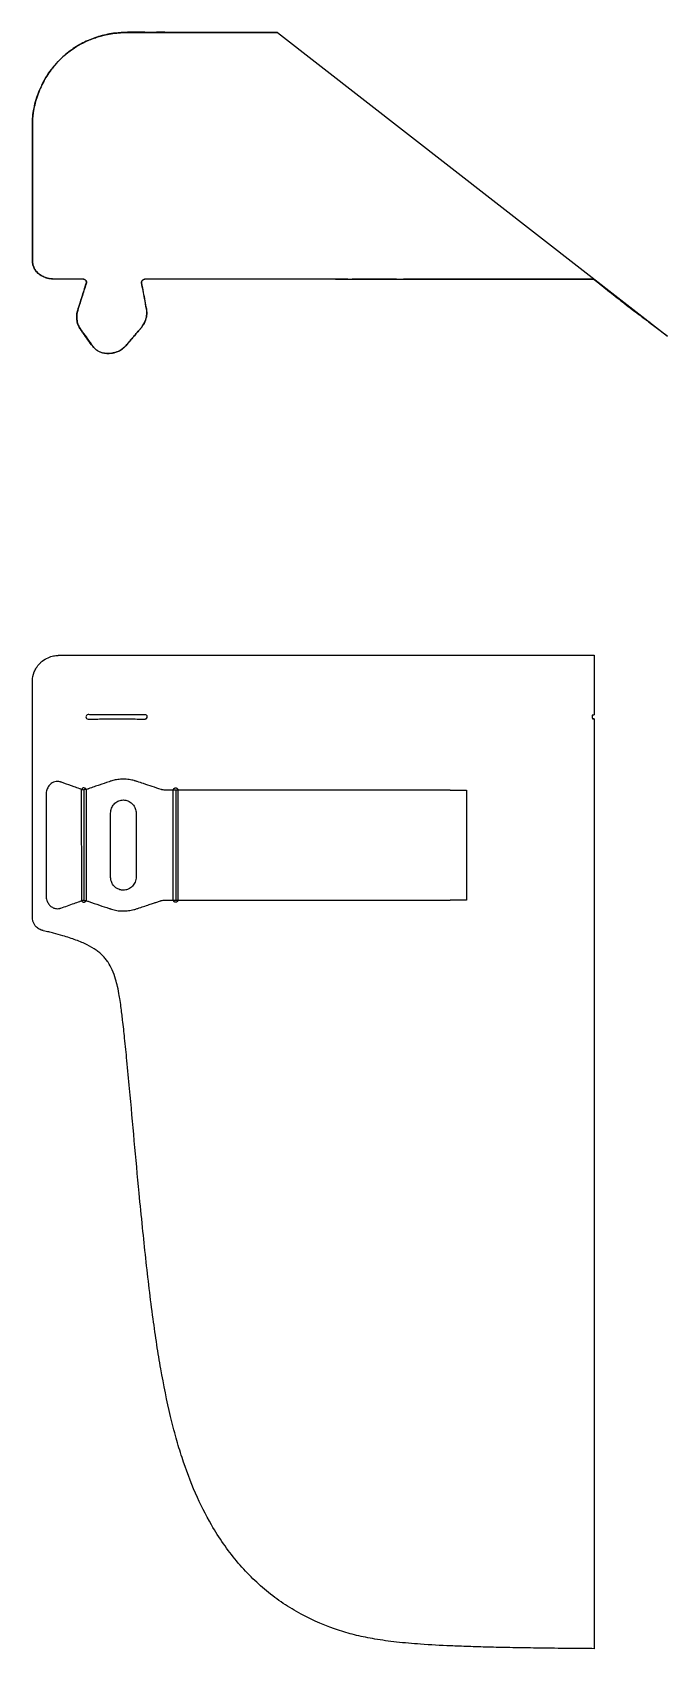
# Model space of a CAD drawing. Header units: millimetres. Extents: x 0 to 1874, y -237 to 367.
# Drawn here: x 1388.4 to 1532.8, y -0.8 to 366.7 of the extents above; entities that cross this region are included whole.
import ezdxf

# ---------------------------------------------------------------- set-up
doc = ezdxf.new("R2010")
doc.units = ezdxf.units.MM
doc.header["$MEASUREMENT"] = 0
doc.layers.add('Make2D$hidden$lines', color=7, linetype='Continuous', true_color=0xffffff)
doc.layers.add('Make2D$visible$lines', color=178, linetype='Continuous', true_color=0x000000)

msp = doc.modelspace()

# ---------------------------------------------------------------- linework, layer by layer
at = {"layer": 'Make2D$hidden$lines'}
for p, q in [((1471.19, 310.6), (1461.12, 310.6)), ((1399.64, 169.25), (1399.61, 194.4)), ((1400.63, 194.54), (1400.63, 169.26)), ((1420.46, 169.4), (1420.46, 194.4)), ((1483.39, 194.4), (1421.49, 194.4)), ((1483.39, 194.4), (1487.06, 194.4)), ((1487.07, 194.4), (1487.07, 169.4)), ((1421.49, 169.4), (1483.39, 169.4))]:
    msp.add_line(p, q, dxfattribs=at)
for centre, radius, start, end in [((1400.09, 194.4), 0.483, 161.2539, 179.9965), ((1475.97, -1484230.57), 1484399.97, 89.99957174, 89.99971352)]:
    msp.add_arc(centre, radius, start, end, dxfattribs=at)
for points, knots in [([(1390.57, 354.71), (1390.92, 355.41), (1391.7, 356.8), (1393.56, 359.4), (1396.4, 362.23), (1399.49, 364.14), (1401.67, 365.09), (1402.78, 365.5), (1403.89, 365.85), (1405.78, 366.32), (1407.75, 366.6), (1409.41, 366.67), (1409.98, 366.68), (1414.95, 366.68), (1422.42, 366.68), (1432.49, 366.68), (1438.48, 366.68), (1442.34, 366.69), (1443.55, 366.69), (1443.98, 366.69)], [0, 0, 0, 0, 2.363486, 4.766233, 9.573053, 14.326533, 15.6004, 16.686734, 17.888736, 19.084802, 22.515222, 23.845474, 24.070792, 24.226819, 38.759843, 46.475089, 54.423429, 56.749384, 58.052352, 58.052352, 58.052352, 58.052352]), ([(1413.41, 310.26), (1413.34, 310.19), (1413.24, 310.03), (1413.22, 309.83), (1413.23, 309.73), (1413.36, 308.99), (1413.73, 307.01), (1414.11, 305.02), (1414.39, 303.52), (1414.46, 302.78), (1414.31, 301.54), (1413.91, 300.62), (1413.64, 300.18)], [0, 0, 0, 0, 0.308941, 0.541478, 0.590655, 0.620802, 2.808047, 6.62431, 6.679456, 7.412469, 8.842313, 10.383459, 10.383459, 10.383459, 10.383459]), ([(1399.64, 194.56), (1399.55, 194.58), (1399.46, 194.6), (1399.31, 194.65), (1398.83, 194.83), (1397.56, 195.28), (1396.13, 195.79), (1395.11, 196.16), (1394.85, 196.25), (1394.77, 196.28), (1394.58, 196.33), (1394.34, 196.37), (1394.05, 196.37), (1393.71, 196.34), (1393.31, 196.23), (1392.73, 195.93), (1392.14, 195.38), (1391.68, 194.47), (1391.55, 193.77), (1391.55, 193.39), (1391.55, 185.71), (1391.55, 178.06), (1391.55, 170.05), (1391.66, 169.4), (1392.06, 168.56), (1392.62, 167.95), (1393.19, 167.61), (1393.68, 167.47), (1394.15, 167.41), (1394.54, 167.46), (1394.78, 167.53), (1394.84, 167.55), (1395.89, 167.92), (1397.34, 168.44), (1398.84, 168.98), (1399.32, 169.15), (1399.46, 169.2), (1399.55, 169.23), (1399.64, 169.25)], [0, 0, 0, 0, 0.259014, 0.273647, 0.474281, 1.805611, 4.312503, 5.033628, 5.068589, 5.138111, 5.284368, 5.658958, 5.867649, 6.128179, 6.706323, 7.078308, 8.075906, 9.095445, 10.105467, 10.205375, 10.221958, 33.133213, 33.162125, 34.249609, 35.100832, 35.923902, 36.694354, 37.062403, 37.477812, 38.097065, 38.213884, 38.232824, 38.304041, 41.540326, 42.871688, 43.06098, 43.075492, 43.334181, 43.334181, 43.334181, 43.334181])]:
    msp.add_open_spline(points, degree=3, knots=knots, dxfattribs=at)
at = {"layer": 'Make2D$visible$lines'}
for p, q in [((1444.1, 366.69), (1532.75, 297.64)), ((1516.1, 225.05), (1516.1, 211.52)), ((1516.1, 210.59), (1516.1, -0.81)), ((1400.14, 194.5), (1400.14, 169.3)), ((1421.01, 194.4), (1421.01, 169.4)), ((1421.49, 194.4), (1421.01, 194.4)), ((1421.01, 169.4), (1421.49, 169.4))]:
    msp.add_line(p, q, dxfattribs=at)
for centre, radius, start, end in [((1400.13, 194.38), 0.526, 18.7482, 159.8813), ((1400.14, 196.74), 2.24, 256.992, 269.9916), ((1400.14, 167.06), 2.24, 90.009, 103.0103), ((1400.13, 169.43), 0.526, 200.0729, 341.298)]:
    msp.add_arc(centre, radius, start, end, dxfattribs=at)
for points, knots in [([(1444.1, 366.69), (1444.08, 366.69), (1444.03, 366.69), (1443.83, 366.69), (1443, 366.69), (1440.65, 366.69), (1437.82, 366.69), (1435.05, 366.69), (1433.25, 366.69), (1431.66, 366.69), (1430.26, 366.69), (1428.93, 366.69), (1427.65, 366.69), (1426.44, 366.69), (1425.37, 366.69), (1424.28, 366.69), (1422.4, 366.69), (1420.03, 366.69), (1417.26, 366.7), (1415.1, 366.69), (1413.32, 366.7), (1411.79, 366.7), (1410.72, 366.7), (1409.17, 366.7), (1407.02, 366.57), (1403.87, 365.94), (1401.18, 364.95), (1399.17, 363.92), (1397.24, 362.71), (1394.98, 360.89), (1392.62, 358.25), (1390.71, 355.2), (1389.34, 351.89), (1388.6, 348.68), (1388.44, 346.57), (1388.44, 345.06), (1388.44, 342.81), (1388.44, 338.97), (1388.44, 334.29), (1388.44, 329.48), (1388.44, 323.66), (1388.44, 318.64), (1388.44, 315.39), (1388.44, 314.71), (1388.45, 314.47), (1388.49, 314.16), (1388.57, 313.81), (1388.68, 313.46), (1388.86, 313.04), (1389.16, 312.56), (1389.53, 312.12), (1389.96, 311.73), (1390.47, 311.39), (1391.02, 311.11), (1391.79, 310.83), (1392.55, 310.67), (1393.2, 310.63), (1393.46, 310.62), (1393.79, 310.62), (1395.22, 310.62), (1397.2, 310.62), (1399.04, 310.62), (1399.73, 310.62), (1399.87, 310.62), (1399.93, 310.62), (1400.08, 310.6), (1400.3, 310.54), (1400.48, 310.42), (1400.59, 310.3), (1400.66, 310.2), (1400.73, 310.02), (1400.74, 309.85), (1400.71, 309.74), (1400.68, 309.64), (1400.34, 308.55), (1399.73, 306.63), (1399.11, 304.65), (1398.79, 303.65), (1398.69, 303.33), (1398.6, 302.93), (1398.52, 302.35), (1398.51, 301.74), (1398.57, 301.15), (1398.73, 300.43), (1399, 299.77), (1399.3, 299.28), (1399.44, 299.07), (1400.24, 297.97), (1401.16, 296.71), (1402.09, 295.44), (1402.27, 295.2), (1402.31, 295.15), (1402.36, 295.09), (1402.44, 294.99), (1402.55, 294.87), (1402.67, 294.75), (1402.86, 294.59), (1403.11, 294.4), (1403.45, 294.21), (1403.8, 294.04), (1404.17, 293.91), (1404.61, 293.8), (1405, 293.74), (1405.43, 293.7), (1406.2, 293.69), (1407.03, 293.83), (1407.83, 294.12), (1408.43, 294.39), (1409.04, 294.8), (1409.46, 295.2), (1409.66, 295.42), (1409.96, 295.78), (1410.34, 296.23), (1410.87, 296.84), (1411.37, 297.43), (1412.09, 298.26), (1412.66, 298.92), (1412.99, 299.3), (1413.04, 299.36), (1413.16, 299.5), (1413.47, 299.9), (1413.84, 300.5), (1414.16, 301.23), (1414.35, 301.89), (1414.45, 302.59), (1414.45, 303.19), (1414.4, 303.57), (1414.37, 303.74), (1414.22, 304.56), (1413.84, 306.56), (1413.47, 308.54), (1413.25, 309.76), (1413.24, 309.82), (1413.25, 309.93), (1413.28, 310.06), (1413.34, 310.18), (1413.42, 310.28), (1413.5, 310.36), (1413.61, 310.44), (1413.72, 310.5), (1413.89, 310.57), (1414.05, 310.61), (1414.19, 310.62), (1415.95, 310.62), (1420.82, 310.62), (1426.51, 310.62), (1431.73, 310.62), (1434.46, 310.62), (1437, 310.62), (1439.06, 310.62), (1440.93, 310.62), (1443.44, 310.62), (1448.04, 310.62), (1452.16, 310.62), (1455, 310.62)], [0, 0, 0, 0, 0.027296, 0.128888, 0.59916, 2.542455, 7.162028, 9.094168, 10.855409, 12.547807, 13.869881, 15.071549, 16.531699, 17.712858, 18.696989, 19.729738, 20.98832, 24.357124, 26.82345, 29.292374, 30.841374, 32.183954, 33.869469, 34.059182, 36.827206, 40.306276, 43.684283, 45.386031, 47.093962, 50.513383, 54.058057, 57.683233, 61.268984, 64.762567, 67.525348, 67.612671, 69.294959, 74.270823, 79.124139, 83.346757, 88.708633, 96.586403, 98.398469, 98.475104, 98.606874, 99.127526, 99.414843, 99.674682, 100.23524, 100.776472, 101.368039, 101.940499, 102.527394, 103.202106, 103.772286, 104.9968, 105.525698, 105.724251, 105.772455, 106.5187, 110.013832, 111.708238, 112.049283, 112.061057, 112.127734, 112.234736, 112.520646, 112.803578, 112.881536, 112.983555, 113.193924, 113.437256, 113.501959, 113.537623, 113.74344, 116.917122, 119.585678, 119.962904, 120.069707, 120.597716, 121.183313, 121.830924, 122.410913, 122.98711, 124.010146, 124.550431, 124.706002, 124.782078, 128.611613, 129.396115, 129.497124, 129.514746, 129.599877, 129.727232, 129.905814, 130.072577, 130.241078, 130.657118, 131.018214, 131.387428, 131.842038, 132.188595, 132.735209, 133.02724, 133.501786, 135.031323, 135.520156, 136.043945, 137.010529, 137.717789, 137.780206, 137.9068, 139.11698, 139.543281, 140.323827, 141.456474, 142.836959, 142.940003, 142.967924, 143.066744, 143.487027, 144.500483, 145.159182, 145.87177, 146.571424, 147.256469, 147.692579, 147.715604, 147.76935, 150.204639, 153.80831, 153.822675, 153.919923, 153.998288, 154.143565, 154.310666, 154.395398, 154.543237, 154.656061, 154.77489, 154.930961, 155.200554, 155.290237, 155.33558, 160.484889, 169.902463, 172.392502, 176.143324, 178.094493, 180.034946, 182.304144, 183.71456, 187.572619, 196.092293, 196.092293, 196.092293, 196.092293]), ([(1413.48, 299.93), (1413.34, 299.73), (1413.18, 299.51), (1412.73, 298.99), (1412.19, 298.37), (1411.11, 297.11), (1410.26, 296.12), (1409.65, 295.41), (1409.58, 295.32), (1409.44, 295.17), (1409.07, 294.81), (1408.48, 294.41), (1407.79, 294.07), (1407.16, 293.86), (1406.5, 293.72), (1405.98, 293.67), (1405.33, 293.66), (1404.69, 293.73), (1403.95, 293.93), (1403.45, 294.15), (1403.08, 294.37), (1402.79, 294.59), (1402.56, 294.8), (1402.39, 295), (1402.3, 295.1), (1402.23, 295.19), (1401.46, 296.25), (1400.57, 297.47), (1399.68, 298.69), (1399.49, 298.94), (1399.38, 299.1), (1399.16, 299.43), (1398.82, 300.08), (1398.6, 300.84), (1398.51, 301.54), (1398.49, 302.03), (1398.53, 302.55), (1398.61, 303.04), (1398.7, 303.37), (1398.79, 303.65), (1399.1, 304.63), (1399.73, 306.65), (1400.34, 308.57), (1400.68, 309.65), (1400.69, 309.68), (1400.7, 309.71), (1400.72, 309.82), (1400.72, 309.97), (1400.67, 310.13), (1400.59, 310.26), (1400.47, 310.39), (1400.28, 310.51), (1400.08, 310.58), (1399.92, 310.59), (1399.85, 310.6), (1399.3, 310.6), (1397.2, 310.6), (1395.11, 310.6), (1393.49, 310.6), (1393.18, 310.6), (1392.63, 310.64), (1391.97, 310.77), (1391.38, 310.95), (1390.88, 311.15), (1390.4, 311.41), (1389.82, 311.8), (1389.21, 312.4), (1388.74, 313.19), (1388.49, 313.99), (1388.43, 314.51), (1388.43, 315.24), (1388.43, 316.91), (1388.43, 319.55), (1388.43, 322.78), (1388.43, 328.97), (1388.43, 336.59), (1388.43, 343.19), (1388.43, 345.82), (1388.45, 346.61), (1388.55, 348.05), (1388.88, 349.96), (1389.39, 351.83), (1389.82, 353.01), (1390.04, 353.53)], [0, 0, 0, 0, 0.733482, 0.815, 2.067898, 3.199245, 5.788068, 5.980038, 6.007991, 6.121377, 6.611404, 7.565212, 8.232166, 8.906595, 9.576137, 10.23724, 10.482756, 11.52515, 12.161508, 12.775934, 13.156608, 13.443979, 13.862668, 14.111246, 14.214389, 14.268256, 14.453333, 18.153211, 18.78902, 18.986151, 19.085159, 19.378346, 20.170135, 21.269151, 21.764839, 22.263441, 22.763875, 23.305003, 23.753386, 23.799711, 24.190019, 26.835303, 30.148728, 30.219367, 30.231136, 30.249432, 30.324319, 30.553764, 30.687073, 30.842351, 30.994255, 31.220216, 31.502125, 31.634595, 31.696355, 31.707321, 33.293242, 37.976709, 37.979723, 38.157363, 38.895879, 39.646785, 40.177815, 40.744796, 41.262782, 41.81237, 42.833501, 43.808364, 44.556794, 45.31772, 45.366105, 46.754341, 50.323761, 53.291352, 56.436905, 68.917639, 76.154565, 76.226818, 76.798885, 78.539357, 80.546444, 82.612684, 84.323312, 84.323312, 84.323312, 84.323312]), ([(1460.12, 310.6), (1450.54, 310.6), (1435.24, 310.6), (1419.93, 310.6), (1414.18, 310.6), (1414.1, 310.59), (1414, 310.58), (1413.88, 310.55), (1413.71, 310.49), (1413.55, 310.4), (1413.44, 310.3), (1413.41, 310.27)], [0, 0, 0, 0, 28.737357, 45.895216, 45.924602, 45.983355, 46.131577, 46.23826, 46.35538, 46.655957, 46.792297, 46.792297, 46.792297, 46.792297]), ([(1455, 310.62), (1456.55, 310.61), (1459.87, 310.6), (1464.49, 310.6), (1470.64, 310.6), (1476.86, 310.61), (1482.55, 310.61), (1486.62, 310.61), (1490.14, 310.61), (1493.28, 310.61), (1496.84, 310.61), (1501.37, 310.61), (1506.98, 310.61), (1511.6, 310.61), (1514.23, 310.61), (1515.46, 310.61), (1515.79, 310.61), (1515.83, 310.61), (1515.84, 310.61), (1515.85, 310.6), (1515.88, 310.59), (1515.97, 310.53), (1516.25, 310.33), (1516.54, 310.11), (1516.95, 309.79), (1517.77, 309.14), (1519.7, 307.61), (1521.54, 306.16), (1523.39, 304.69), (1524.59, 303.76), (1525.9, 302.77), (1526.88, 302.04), (1527.54, 301.55), (1528.3, 300.99), (1529.13, 300.36), (1530.19, 299.57), (1531.08, 298.89), (1531.96, 298.23), (1532.43, 297.88), (1532.78, 297.62)], [0, 0, 0, 0, 4.641161, 9.961697, 13.845749, 23.099734, 28.616292, 30.91688, 35.303636, 39.202869, 40.318566, 45.987439, 52.803767, 57.150134, 59.831094, 60.713109, 60.825121, 60.830233, 60.83361, 60.845987, 60.867234, 60.935809, 61.166173, 61.89309, 62.019737, 62.743803, 65.014689, 69.412993, 69.786369, 72.100174, 73.95731, 74.713085, 75.766193, 76.444624, 77.529963, 78.886498, 80.427821, 80.878883, 82.182112, 82.182112, 82.182112, 82.182112]), ([(1528.7, 300.69), (1528.42, 300.89), (1527.77, 301.38), (1526.9, 302.02), (1525.7, 302.91), (1524.38, 303.92), (1523.21, 304.83), (1522.02, 305.78), (1520.87, 306.68), (1519.21, 308), (1517.91, 309.03), (1517.02, 309.73), (1516.54, 310.11), (1516.25, 310.33), (1515.97, 310.53), (1515.88, 310.59), (1515.85, 310.6), (1515.84, 310.61), (1515.34, 310.61), (1513.89, 310.61), (1510.93, 310.61), (1506.18, 310.61), (1498.81, 310.6), (1492.86, 310.6), (1483.74, 310.6), (1478.19, 310.6), (1472.76, 310.6)], [0, 0, 0, 0, 1.017516, 2.445836, 3.244067, 5.511671, 7.42163, 7.691517, 10.07882, 11.801559, 14.072447, 15.051222, 15.178189, 15.910633, 16.13988, 16.210093, 16.233192, 16.246171, 16.249026, 17.726874, 20.588769, 25.144862, 31.977245, 42.680248, 43.020221, 59.325097, 59.325097, 59.325097, 59.325097]), ([(1516.1, -0.81), (1514.62, -0.8), (1512.15, -0.78), (1507.55, -0.73), (1502.64, -0.67), (1497.07, -0.58), (1492.12, -0.47), (1487.63, -0.34), (1482.51, -0.15), (1477.06, 0.14), (1471.34, 0.63), (1467.16, 1.2), (1464.16, 1.75), (1462.12, 2.2), (1460.16, 2.7), (1455.84, 4.01), (1450.82, 6.14), (1445.4, 9.43), (1441.6, 12.27), (1438.05, 15.49), (1434.77, 19.09), (1431.77, 23.04), (1428.55, 28.13), (1425.29, 34.65), (1422.79, 41.34), (1421.03, 47.21), (1419.31, 53.91), (1417.9, 60.99), (1416.68, 68.42), (1415.48, 76.79), (1414.43, 85.68), (1413.43, 95.22), (1412.17, 108.08), (1411.06, 120.75), (1409.96, 132.48), (1409.44, 137.68), (1409.05, 141.24), (1408.77, 143.64), (1408.56, 145.26), (1408.36, 146.62), (1408.11, 148.13), (1407.83, 149.61), (1407.33, 151.58), (1406.67, 153.47), (1405.84, 155), (1405.08, 156.04), (1404.44, 156.75), (1403.73, 157.41), (1402.59, 158.29), (1401.23, 159.09), (1399.66, 159.8), (1397.82, 160.52), (1395.67, 161.2), (1393.6, 161.77), (1392.33, 162.1), (1391.55, 162.29), (1391.1, 162.4), (1390.83, 162.46), (1390.77, 162.48), (1390.71, 162.5), (1390.51, 162.55), (1390.17, 162.68), (1389.63, 162.99), (1389.2, 163.39), (1388.89, 163.81), (1388.67, 164.22), (1388.49, 164.73), (1388.44, 165.17), (1388.44, 165.38), (1388.44, 167.85), (1388.44, 185.71), (1388.44, 203.57), (1388.44, 218.99), (1388.44, 219.08), (1388.44, 219.85), (1388.68, 220.96), (1389.34, 222.27), (1389.97, 223.08), (1390.86, 223.9), (1391.89, 224.52), (1393.14, 224.93), (1394, 225.04), (1394.46, 225.05), (1422.75, 225.05), (1463.28, 225.05), (1503.78, 225.05), (1516.1, 225.05)], [0, 0, 0, 0, 4.451174, 7.401897, 13.79682, 19.187432, 24.100352, 28.650396, 32.662711, 39.485291, 45.009522, 49.906636, 52.113651, 54.173533, 56.165377, 58.174008, 67.724161, 72.451492, 77.179572, 81.926611, 86.82856, 91.758001, 96.809862, 104.880099, 113.592518, 118.213768, 123.262832, 134.31993, 139.875693, 145.842762, 159.695272, 166.726669, 174.609893, 198.471706, 204.863423, 209.977071, 214.132204, 215.623992, 217.222393, 219.034241, 219.727163, 221.807193, 223.568742, 225.816381, 227.805979, 228.751357, 229.701415, 230.653642, 231.664793, 234.022774, 235.368883, 236.825009, 239.950903, 242.135775, 243.27898, 243.876501, 244.554296, 244.662608, 244.696443, 244.743795, 244.851989, 245.310919, 245.836014, 246.707232, 247.055208, 247.402123, 248.095596, 248.675593, 248.728006, 248.734661, 256.077577, 302.298972, 302.315517, 302.336198, 302.568767, 304.640999, 305.676422, 306.972911, 307.702131, 309.28532, 310.563448, 311.622472, 311.861297, 311.964145, 396.478116, 433.453264, 433.453264, 433.453264, 433.453264]), ([(1414.01, 211.55), (1414.14, 211.55), (1414.4, 211.46), (1414.58, 211.08), (1414.46, 210.76), (1414.25, 210.6), (1414.12, 210.56), (1414.02, 210.55), (1413.99, 210.55), (1413.83, 210.55), (1413.53, 210.55), (1413.1, 210.56), (1411.64, 210.57), (1409.79, 210.59), (1407.53, 210.59), (1405.29, 210.59), (1403.33, 210.56), (1401.81, 210.56), (1401.37, 210.55), (1401.18, 210.55), (1400.98, 210.56), (1400.72, 210.66), (1400.55, 211.04), (1400.7, 211.44), (1400.97, 211.55), (1401.17, 211.56), (1401.39, 211.55), (1401.87, 211.55), (1403.41, 211.54), (1405.35, 211.52), (1407.57, 211.52), (1409.83, 211.52), (1411.98, 211.55), (1413.57, 211.55), (1414.01, 211.55)], [0, 0, 0, 0, 0.394033, 0.783443, 1.171906, 1.327996, 1.565028, 1.586321, 1.609024, 1.672827, 2.053056, 2.507102, 2.961075, 6.459356, 8.050029, 9.730983, 13.17979, 13.927259, 14.300769, 14.490631, 14.510072, 14.897105, 15.274846, 15.668469, 16.071867, 16.095616, 16.264022, 16.721851, 17.536469, 20.89339, 22.528902, 24.210459, 27.663512, 28.979873, 28.979873, 28.979873, 28.979873]), ([(1516.1, 210.59), (1516.09, 210.59), (1516.07, 210.59), (1516.02, 210.58), (1515.97, 210.57), (1515.88, 210.56), (1515.82, 210.55), (1515.77, 210.55), (1515.77, 210.56), (1515.77, 210.56), (1515.76, 210.56), (1515.76, 210.57), (1515.75, 210.61), (1515.74, 210.68), (1515.73, 210.84), (1515.73, 211.07), (1515.73, 211.31), (1515.74, 211.45), (1515.75, 211.51), (1515.76, 211.54), (1515.76, 211.55), (1515.77, 211.56), (1515.78, 211.55), (1515.8, 211.55), (1515.85, 211.55), (1515.91, 211.55), (1515.98, 211.53), (1516.03, 211.52), (1516.07, 211.52), (1516.09, 211.52), (1516.1, 211.52)], [0, 0, 0, 0, 0.021097, 0.050219, 0.142183, 0.19656, 0.329223, 0.33045, 0.333415, 0.336349, 0.340076, 0.347264, 0.365423, 0.447319, 0.561017, 0.863416, 1.16169, 1.267754, 1.309032, 1.335432, 1.346368, 1.352117, 1.357895, 1.375067, 1.406767, 1.508903, 1.555252, 1.635543, 1.659371, 1.682126, 1.682126, 1.682126, 1.682126]), ([(1421.01, 194.4), (1420.31, 194.4), (1419.51, 194.4), (1418.7, 194.4), (1418.56, 194.4), (1418.48, 194.4), (1418.28, 194.41), (1418.05, 194.44), (1417.84, 194.49), (1417.74, 194.52), (1416.36, 194.98), (1414.53, 195.58), (1412.66, 196.21), (1412.11, 196.39), (1411.99, 196.43), (1411.89, 196.46), (1411.74, 196.51), (1411.26, 196.64), (1410.39, 196.83), (1409.13, 196.92), (1407.88, 196.83), (1406.93, 196.64), (1406.37, 196.48), (1406.09, 196.39), (1405.21, 196.09), (1404.19, 195.74), (1403.07, 195.36), (1402.26, 195.08), (1401.57, 194.84), (1401.05, 194.66), (1400.79, 194.57), (1400.5, 194.51), (1400.22, 194.5), (1400.14, 194.5)], [0, 0, 0, 0, 2.091983, 2.416144, 2.428236, 2.493263, 2.651535, 3.034687, 3.196817, 3.299778, 3.351178, 7.556804, 9.061012, 9.279052, 9.300594, 9.422987, 9.595697, 9.768402, 10.927342, 12.265382, 13.540409, 14.688671, 15.171901, 15.292091, 15.571743, 17.943296, 18.512973, 19.139135, 20.505849, 20.717883, 20.780293, 21.341371, 21.59831, 21.59831, 21.59831, 21.59831]), ([(1420.46, 194.4), (1420.46, 194.47), (1420.49, 194.6), (1420.6, 194.77), (1420.78, 194.88), (1420.98, 194.91), (1421.19, 194.87), (1421.36, 194.76), (1421.46, 194.61), (1421.49, 194.48), (1421.49, 194.41), (1421.49, 192.59), (1421.49, 186.7), (1421.49, 179.48), (1421.49, 173.39), (1421.49, 170.94), (1421.5, 169.81), (1421.49, 169.33), (1421.48, 169.29), (1421.47, 169.24), (1421.45, 169.19), (1421.43, 169.15), (1421.4, 169.11), (1421.37, 169.07), (1421.33, 169.04), (1421.29, 169), (1421.24, 168.97), (1421.15, 168.93), (1421.06, 168.9), (1420.97, 168.9), (1420.89, 168.91), (1420.79, 168.93), (1420.68, 168.99), (1420.58, 169.07), (1420.49, 169.21), (1420.46, 169.34), (1420.46, 169.4)], [0, 0, 0, 0, 0.200236, 0.3974, 0.595257, 0.802428, 1.010477, 1.208087, 1.40231, 1.551042, 1.602538, 1.609925, 7.001908, 19.290917, 23.276542, 25.269354, 26.617994, 26.66805, 26.708003, 26.757984, 26.809112, 26.863927, 26.907655, 26.951376, 27.006146, 27.061175, 27.105101, 27.203888, 27.345659, 27.407351, 27.449803, 27.608127, 27.706039, 27.805868, 28.000177, 28.196018, 28.196018, 28.196018, 28.196018]), ([(1412, 189.15), (1412, 189.34), (1411.96, 189.7), (1411.77, 190.41), (1411.3, 191.2), (1410.58, 191.77), (1409.91, 192.05), (1409.22, 192.19), (1408.32, 192.11), (1407.35, 191.63), (1406.61, 190.81), (1406.27, 189.93), (1406.21, 189.35), (1406.21, 189.14), (1406.21, 188.88), (1406.21, 188.16), (1406.21, 183.33), (1406.21, 178.72), (1406.21, 174.55), (1406.22, 174.45), (1406.23, 174.35), (1406.25, 174.19), (1406.31, 173.85), (1406.45, 173.43), (1406.69, 172.97), (1406.99, 172.57), (1407.36, 172.24), (1407.72, 172), (1408.1, 171.82), (1408.48, 171.71), (1408.83, 171.66), (1409.2, 171.64), (1409.73, 171.7), (1410.27, 171.89), (1410.93, 172.28), (1411.57, 172.95), (1411.94, 173.86), (1412, 174.45), (1412, 174.66), (1412, 179.49), (1412, 184.32), (1412, 189.15)], [0, 0, 0, 0, 0.551225, 1.10141, 2.195228, 3.276763, 3.803579, 4.346126, 5.392363, 6.468341, 7.541632, 8.647207, 9.251479, 9.26779, 9.27944, 10.029939, 11.442642, 23.758337, 23.87056, 23.963878, 24.057235, 24.150774, 24.468084, 25.081831, 25.469919, 26.022459, 26.58845, 26.933687, 27.33171, 27.83704, 28.116397, 28.395793, 28.955922, 29.684496, 30.103945, 31.258449, 32.414749, 33.00462, 33.027981, 33.037325, 47.517344, 47.517344, 47.517344, 47.517344]), ([(1400.14, 169.3), (1400.28, 169.3), (1400.55, 169.28), (1400.83, 169.22), (1401.07, 169.14), (1401.99, 168.82), (1403.6, 168.26), (1405.23, 167.71), (1406.06, 167.43), (1406.34, 167.33), (1406.93, 167.16), (1407.91, 166.96), (1409.11, 166.89), (1410.3, 166.97), (1411.24, 167.15), (1411.82, 167.32), (1412.13, 167.42), (1413.14, 167.76), (1414.45, 168.19), (1415.88, 168.67), (1416.74, 168.95), (1417.3, 169.13), (1417.64, 169.25), (1417.97, 169.35), (1418.28, 169.4), (1418.57, 169.4), (1419.39, 169.4), (1420.2, 169.4), (1421.01, 169.4)], [0, 0, 0, 0, 0.409705, 0.809562, 0.879238, 1.154567, 3.724614, 6.010694, 6.304562, 6.347075, 6.924094, 8.129121, 9.346222, 10.509147, 11.725878, 12.209557, 12.31005, 12.695628, 15.402067, 16.457917, 17.221715, 18.111632, 18.233675, 18.295563, 19.164255, 19.164255, 19.164255, 21.611907, 21.611907, 21.611907, 21.611907])]:
    msp.add_open_spline(points, degree=3, knots=knots, dxfattribs=at)

doc.saveas('drawing.dxf')
